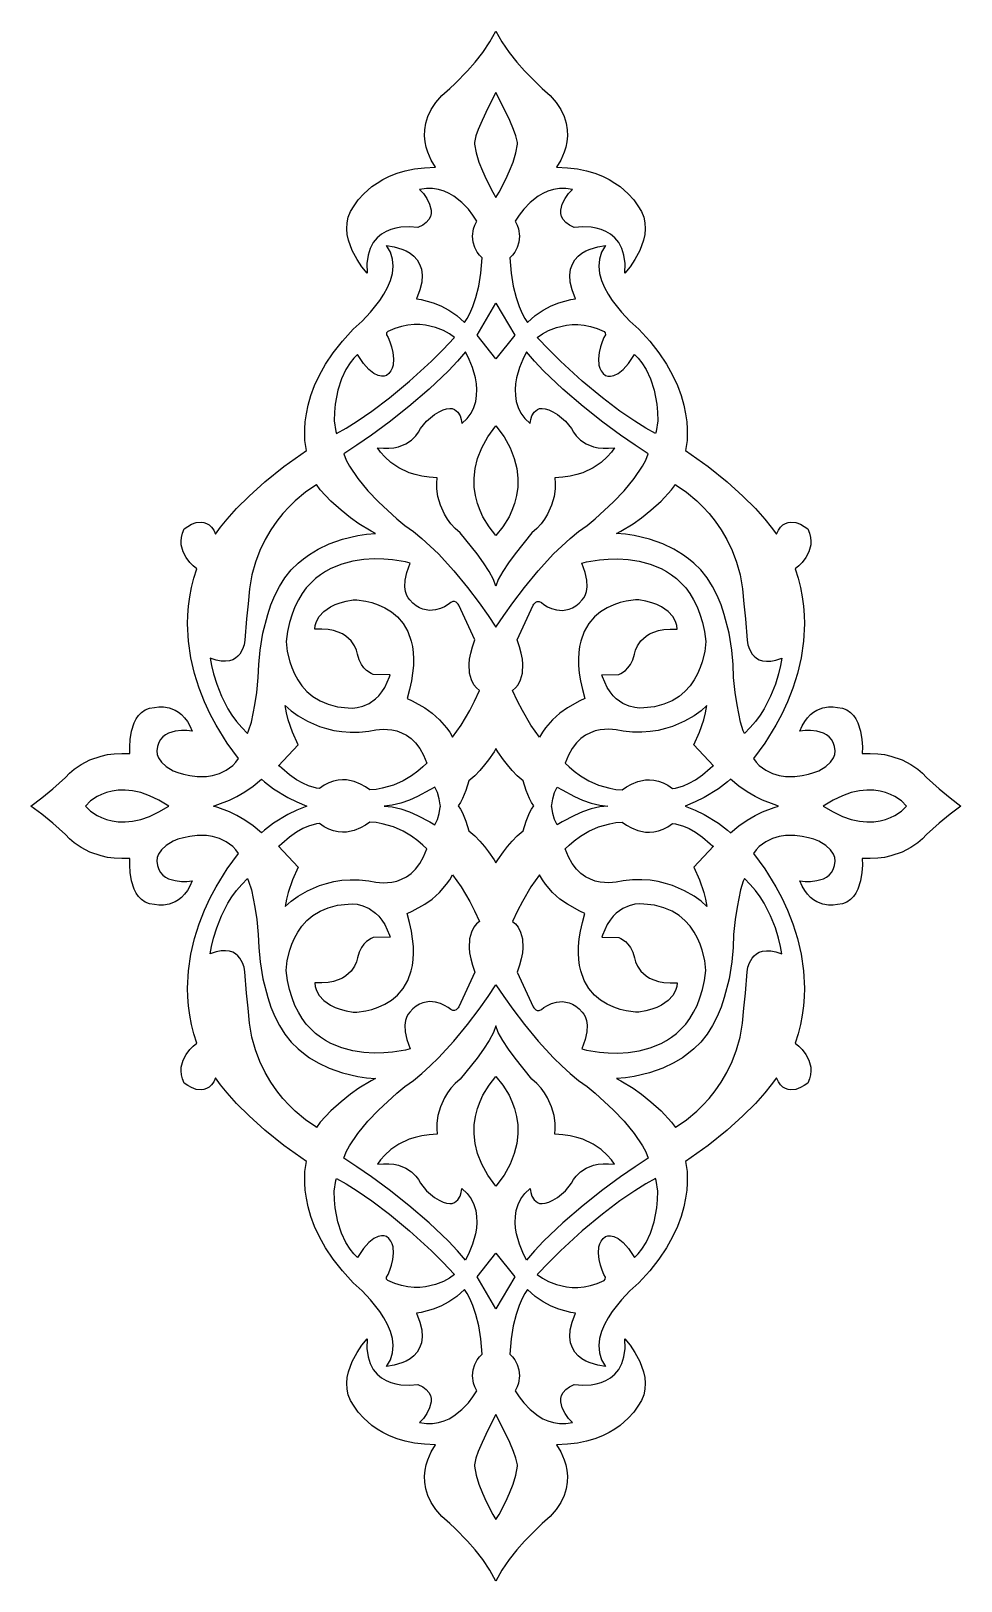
# Model space of a CAD drawing. Extents: x -97 to 83, y -150 to 150.
import ezdxf

# ---------------------------------------------------------------- set-up
doc = ezdxf.new("R2010")
doc.units = 0
doc.header["$MEASUREMENT"] = 0
doc.layers.add('PLAN_1', color=18, linetype='CONTINUOUS')

msp = doc.modelspace()

# ---------------------------------------------------------------- linework, layer by layer
at = {"layer": 'PLAN_1'}
for points in [[(83.34, 0), (81.27, -1.59), (79.12, -3.35), (76.65, -5.53), (75.91, -6.34), (74.98, -7.15), (73.66, -8.06), (71.93, -8.95), (69.79, -9.67), (68.56, -9.94), (67.22, -10.11), (65.77, -10.18), (64.21, -10.13), (64.25, -11.48), (64.17, -12.87), (63.91, -14.48), (63.39, -16.09), (63, -16.85), (62.52, -17.53), (61.94, -18.12), (61.23, -18.59), (60.4, -18.92), (59.43, -19.08), (58.61, -19.19), (57.71, -19.18), (56.62, -18.99), (55.43, -18.53), (54.82, -18.16), (54.22, -17.68), (53.64, -17.09), (53.09, -16.37), (52.58, -15.5), (52.12, -14.48), (53.16, -14.59), (54.23, -14.59), (55.46, -14.45), (56.71, -14.08), (57.29, -13.77), (57.81, -13.38), (58.26, -12.88), (58.62, -12.27), (58.87, -11.53), (58.99, -10.66), (58.91, -9.99), (58.65, -9.3), (58.11, -8.47), (57.2, -7.62), (55.8, -6.81), (54.89, -6.45), (53.83, -6.14), (52.59, -5.89), (51.17, -5.71), (50.3, -5.68), (49.35, -5.73), (48.18, -5.91), (46.88, -6.29), (45.56, -6.92), (44.29, -7.86), (43.7, -8.47), (43.17, -9.18), (45.39, -12.16), (47.52, -15.63), (48.65, -17.78), (49.75, -20.18), (50.78, -22.82), (51.68, -25.66), (52.38, -28.69), (52.85, -31.89), (53.03, -35.23), (52.99, -36.95), (52.85, -38.69), (52.62, -40.46), (52.28, -42.26), (51.83, -44.07), (51.25, -45.9), (51.95, -46.48), (52.62, -47.16), (53.32, -48.07), (53.91, -49.2), (54.26, -50.52), (54.3, -51.24), (54.23, -52), (54.03, -52.8), (53.69, -53.63), (53.01, -54.11), (52.27, -54.51), (51.36, -54.84), (50.37, -54.94), (49.86, -54.87), (49.36, -54.69), (48.87, -54.39), (48.41, -53.95), (47.99, -53.36), (47.6, -52.59), (46.63, -53.94), (45.37, -55.51), (43.55, -57.55), (41.14, -59.99), (38.1, -62.73), (34.41, -65.71), (30.04, -68.82), (30.32, -70.75), (30.36, -72.99), (30.26, -74.38), (30.05, -75.92), (29.69, -77.61), (29.17, -79.43), (28.45, -81.37), (27.51, -83.4), (26.32, -85.52), (24.85, -87.72), (23.09, -89.97), (20.99, -92.26), (19.27, -93.84), (17.61, -95.59), (15.85, -97.81), (15.05, -99.05), (14.34, -100.35), (13.78, -101.7), (13.4, -103.07), (13.25, -104.45), (13.36, -105.83), (13.79, -107.19), (14.56, -108.5), (13.03, -108.25), (11.55, -107.79), (10.76, -107.44), (9.98, -106.98), (9.26, -106.41), (8.63, -105.71), (8.12, -104.87), (7.77, -103.88), (7.62, -102.73), (7.71, -101.4), (8.07, -99.89), (8.73, -98.17), (7.81, -98.01), (5.48, -97.37), (4.02, -96.78), (2.46, -95.97), (0.9, -94.91), (-0.57, -93.57), (-1.06, -94.35), (-1.58, -95.33), (-2.17, -96.69), (-2.77, -98.45), (-3.32, -100.6), (-3.74, -103.14), (-3.96, -106.07), (-3.47, -106.6), (-3.01, -107.22), (-2.56, -108.07), (-2.22, -109.1), (-2.09, -110.32), (-2.29, -111.69), (-2.54, -112.42), (-2.92, -113.19), (-2.2, -114.36), (-1.3, -115.53), (-0.07, -116.82), (1.5, -118.05), (2.4, -118.58), (3.39, -119.01), (4.46, -119.33), (5.6, -119.51), (6.83, -119.53), (8.12, -119.35), (7.38, -118.52), (6.74, -117.61), (6.18, -116.51), (5.88, -115.3), (5.89, -114.68), (6.03, -114.08), (6.34, -113.49), (6.83, -112.94), (7.54, -112.43), (8.47, -111.97), (10.12, -112.1), (11.79, -112.01), (12.72, -111.85), (13.68, -111.58), (14.63, -111.19), (15.53, -110.65), (16.37, -109.94), (17.09, -109.04), (17.68, -107.93), (18.1, -106.59), (18.32, -104.99), (18.3, -103.12), (19.29, -104.36), (20.22, -105.75), (21.16, -107.51), (21.89, -109.54), (22.12, -110.62), (22.22, -111.72), (22.17, -112.84), (21.93, -113.96), (21.49, -115.06), (20.82, -116.14), (20.01, -117.31), (18.93, -118.51), (17.35, -119.88), (16.36, -120.58), (15.22, -121.26), (13.93, -121.89), (12.49, -122.46), (10.89, -122.93), (9.12, -123.3), (7.19, -123.54), (5.08, -123.62), (5.9, -125), (6.56, -126.55), (6.84, -127.5), (7.05, -128.55), (7.15, -129.69), (7.11, -130.89), (6.91, -132.15), (6.51, -133.46), (5.88, -134.8), (4.99, -136.16), (3.81, -137.53), (2.3, -138.89), (1.28, -139.82), (-1.17, -142.29), (-2.64, -143.96), (-4.12, -145.85), (-5.5, -147.88), (-6.66, -150), (-7.82, -147.88), (-9.19, -145.85), (-10.68, -143.96), (-12.15, -142.29), (-14.59, -139.82), (-15.61, -138.89), (-17.12, -137.53), (-18.31, -136.16), (-19.2, -134.8), (-19.83, -133.46), (-20.23, -132.15), (-20.43, -130.89), (-20.47, -129.69), (-20.36, -128.55), (-20.16, -127.5), (-19.88, -126.55), (-19.22, -125), (-18.39, -123.62), (-20.51, -123.54), (-22.44, -123.3), (-24.21, -122.93), (-25.81, -122.46), (-27.25, -121.89), (-28.53, -121.26), (-29.67, -120.58), (-30.67, -119.88), (-32.25, -118.51), (-33.33, -117.31), (-34.14, -116.14), (-34.81, -115.06), (-35.25, -113.96), (-35.49, -112.84), (-35.54, -111.72), (-35.44, -110.62), (-35.21, -109.54), (-34.47, -107.51), (-33.54, -105.75), (-32.61, -104.36), (-31.61, -103.12), (-31.63, -104.99), (-31.42, -106.59), (-31, -107.93), (-30.41, -109.04), (-29.68, -109.94), (-28.85, -110.65), (-27.94, -111.19), (-27, -111.58), (-26.04, -111.85), (-25.1, -112.01), (-23.43, -112.1), (-21.79, -111.97), (-20.85, -112.43), (-20.15, -112.94), (-19.66, -113.49), (-19.35, -114.08), (-19.2, -114.68), (-19.19, -115.3), (-19.5, -116.51), (-20.06, -117.61), (-20.7, -118.52), (-21.44, -119.35), (-20.14, -119.53), (-18.92, -119.51), (-17.77, -119.33), (-16.71, -119.01), (-15.72, -118.58), (-14.81, -118.05), (-13.25, -116.82), (-12.01, -115.53), (-11.12, -114.36), (-10.4, -113.19), (-10.77, -112.42), (-11.03, -111.69), (-11.22, -110.32), (-11.1, -109.1), (-10.76, -108.07), (-10.3, -107.22), (-9.85, -106.6), (-9.35, -106.07), (-9.57, -103.14), (-9.99, -100.6), (-10.54, -98.45), (-11.15, -96.69), (-11.74, -95.33), (-12.25, -94.35), (-12.75, -93.57), (-14.22, -94.91), (-15.78, -95.97), (-17.33, -96.78), (-18.8, -97.37), (-21.12, -98.01), (-22.05, -98.17), (-21.38, -99.89), (-21.03, -101.4), (-20.94, -102.73), (-21.09, -103.88), (-21.44, -104.87), (-21.94, -105.71), (-22.58, -106.41), (-23.3, -106.98), (-24.07, -107.44), (-24.86, -107.79), (-26.34, -108.25), (-27.88, -108.5), (-27.1, -107.19), (-26.68, -105.83), (-26.56, -104.45), (-26.72, -103.07), (-27.09, -101.7), (-27.66, -100.35), (-28.36, -99.05), (-29.17, -97.81), (-30.92, -95.59), (-32.58, -93.84), (-34.31, -92.26), (-36.4, -89.97), (-38.17, -87.72), (-39.63, -85.52), (-40.82, -83.4), (-41.76, -81.37), (-42.48, -79.43), (-43.01, -77.61), (-43.36, -75.92), (-43.58, -74.38), (-43.68, -72.99), (-43.64, -70.75), (-43.35, -68.82), (-47.73, -65.71), (-51.42, -62.73), (-54.45, -59.99), (-56.86, -57.55), (-58.69, -55.51), (-59.95, -53.94), (-60.92, -52.59), (-61.3, -53.36), (-61.73, -53.95), (-62.19, -54.39), (-62.68, -54.69), (-63.18, -54.87), (-63.69, -54.94), (-64.68, -54.84), (-65.58, -54.51), (-66.32, -54.11), (-67.01, -53.63), (-67.35, -52.8), (-67.55, -52), (-67.62, -51.24), (-67.58, -50.52), (-67.23, -49.2), (-66.64, -48.07), (-65.94, -47.16), (-65.27, -46.48), (-64.57, -45.9), (-65.14, -44.07), (-65.6, -42.26), (-65.94, -40.46), (-66.17, -38.69), (-66.3, -36.95), (-66.34, -35.23), (-66.17, -31.89), (-65.7, -28.69), (-64.99, -25.66), (-64.1, -22.82), (-63.07, -20.18), (-61.96, -17.78), (-60.83, -15.63), (-58.7, -12.16), (-56.48, -9.18), (-57.02, -8.47), (-57.6, -7.86), (-58.87, -6.92), (-60.2, -6.29), (-61.5, -5.91), (-62.66, -5.73), (-63.61, -5.68), (-64.48, -5.71), (-65.9, -5.89), (-67.14, -6.14), (-68.21, -6.45), (-69.12, -6.81), (-70.51, -7.62), (-71.43, -8.47), (-71.97, -9.3), (-72.22, -9.99), (-72.31, -10.66), (-72.19, -11.53), (-71.94, -12.27), (-71.58, -12.88), (-71.13, -13.38), (-70.6, -13.77), (-70.02, -14.08), (-68.78, -14.45), (-67.55, -14.59), (-66.48, -14.59), (-65.44, -14.48), (-65.9, -15.5), (-66.4, -16.37), (-66.95, -17.09), (-67.54, -17.68), (-68.14, -18.16), (-68.75, -18.53), (-69.94, -18.99), (-71.03, -19.18), (-71.92, -19.19), (-72.75, -19.08), (-73.72, -18.92), (-74.55, -18.59), (-75.25, -18.12), (-75.84, -17.53), (-76.32, -16.85), (-76.7, -16.09), (-77.22, -14.48), (-77.48, -12.87), (-77.56, -11.48), (-77.53, -10.13), (-79.09, -10.18), (-80.53, -10.11), (-81.87, -9.94), (-83.1, -9.67), (-85.25, -8.95), (-86.97, -8.06), (-88.3, -7.15), (-89.23, -6.34), (-89.96, -5.53), (-92.44, -3.35), (-94.58, -1.59), (-96.66, 0), (-94.58, 1.6), (-92.44, 3.35), (-89.96, 5.53), (-89.23, 6.34), (-88.3, 7.15), (-86.97, 8.06), (-85.25, 8.95), (-83.1, 9.67), (-81.87, 9.94), (-80.53, 10.11), (-79.09, 10.18), (-77.53, 10.14), (-77.56, 11.48), (-77.48, 12.87), (-77.22, 14.48), (-76.7, 16.1), (-76.32, 16.85), (-75.84, 17.53), (-75.25, 18.12), (-74.55, 18.59), (-73.72, 18.92), (-72.75, 19.08), (-71.92, 19.19), (-71.03, 19.18), (-69.94, 18.99), (-68.75, 18.53), (-68.14, 18.16), (-67.54, 17.69), (-66.95, 17.09), (-66.4, 16.37), (-65.9, 15.5), (-65.44, 14.48), (-66.48, 14.59), (-67.55, 14.6), (-68.78, 14.46), (-70.02, 14.08), (-70.6, 13.77), (-71.13, 13.38), (-71.58, 12.88), (-71.94, 12.27), (-72.19, 11.53), (-72.31, 10.66), (-72.22, 9.99), (-71.97, 9.3), (-71.43, 8.48), (-70.51, 7.62), (-69.12, 6.81), (-68.21, 6.46), (-67.14, 6.15), (-65.9, 5.89), (-64.48, 5.71), (-63.61, 5.68), (-62.66, 5.73), (-61.5, 5.91), (-60.2, 6.29), (-58.87, 6.92), (-57.6, 7.86), (-57.02, 8.47), (-56.48, 9.18), (-58.7, 12.16), (-60.83, 15.63), (-61.96, 17.78), (-63.07, 20.19), (-64.1, 22.82), (-64.99, 25.66), (-65.7, 28.69), (-66.17, 31.89), (-66.34, 35.23), (-66.3, 36.95), (-66.17, 38.69), (-65.94, 40.47), (-65.6, 42.26), (-65.14, 44.07), (-64.57, 45.91), (-65.27, 46.48), (-65.94, 47.16), (-66.64, 48.08), (-67.23, 49.2), (-67.58, 50.52), (-67.62, 51.24), (-67.55, 52), (-67.35, 52.8), (-67.01, 53.63), (-66.32, 54.12), (-65.58, 54.52), (-64.68, 54.84), (-63.69, 54.94), (-63.18, 54.87), (-62.68, 54.69), (-62.19, 54.4), (-61.73, 53.96), (-61.3, 53.36), (-60.92, 52.59), (-59.95, 53.94), (-58.69, 55.51), (-56.86, 57.55), (-54.45, 59.99), (-51.42, 62.74), (-47.73, 65.71), (-43.35, 68.83), (-43.64, 70.75), (-43.68, 72.99), (-43.58, 74.38), (-43.36, 75.92), (-43.01, 77.61), (-42.48, 79.43), (-41.76, 81.37), (-40.82, 83.4), (-39.63, 85.53), (-38.17, 87.72), (-36.4, 89.97), (-34.31, 92.27), (-32.58, 93.84), (-30.92, 95.59), (-29.17, 97.81), (-28.36, 99.05), (-27.66, 100.35), (-27.09, 101.7), (-26.72, 103.07), (-26.56, 104.46), (-26.68, 105.83), (-27.1, 107.19), (-27.88, 108.5), (-26.34, 108.25), (-24.86, 107.8), (-24.07, 107.44), (-23.3, 106.98), (-22.58, 106.41), (-21.94, 105.71), (-21.44, 104.88), (-21.09, 103.89), (-20.94, 102.73), (-21.03, 101.41), (-21.38, 99.89), (-22.05, 98.17), (-21.12, 98.01), (-18.8, 97.37), (-17.33, 96.78), (-15.78, 95.97), (-14.22, 94.91), (-12.75, 93.57), (-12.25, 94.35), (-11.74, 95.33), (-11.15, 96.69), (-10.54, 98.45), (-9.99, 100.6), (-9.57, 103.14), (-9.35, 106.07), (-9.85, 106.6), (-10.3, 107.22), (-10.76, 108.07), (-11.1, 109.11), (-11.22, 110.32), (-11.03, 111.69), (-10.77, 112.42), (-10.4, 113.19), (-11.12, 114.36), (-12.01, 115.53), (-13.25, 116.83), (-14.81, 118.05), (-15.72, 118.58), (-16.71, 119.01), (-17.77, 119.33), (-18.92, 119.51), (-20.14, 119.53), (-21.44, 119.35), (-20.7, 118.52), (-20.06, 117.61), (-19.5, 116.51), (-19.19, 115.3), (-19.2, 114.69), (-19.35, 114.08), (-19.66, 113.49), (-20.15, 112.94), (-20.85, 112.43), (-21.79, 111.97), (-23.43, 112.1), (-25.1, 112.01), (-26.04, 111.85), (-27, 111.58), (-27.94, 111.19), (-28.85, 110.65), (-29.68, 109.94), (-30.41, 109.04), (-31, 107.93), (-31.42, 106.59), (-31.63, 104.99), (-31.61, 103.12), (-32.61, 104.36), (-33.54, 105.75), (-34.47, 107.51), (-35.21, 109.54), (-35.44, 110.62), (-35.54, 111.73), (-35.49, 112.84), (-35.25, 113.96), (-34.81, 115.07), (-34.14, 116.14), (-33.33, 117.31), (-32.25, 118.51), (-30.67, 119.88), (-29.67, 120.58), (-28.53, 121.26), (-27.25, 121.89), (-25.81, 122.46), (-24.21, 122.94), (-22.44, 123.3), (-20.51, 123.54), (-18.39, 123.63), (-19.22, 125), (-19.88, 126.56), (-20.16, 127.51), (-20.36, 128.56), (-20.47, 129.69), (-20.43, 130.89), (-20.23, 132.16), (-19.83, 133.46), (-19.2, 134.8), (-18.31, 136.16), (-17.12, 137.53), (-15.61, 138.89), (-14.59, 139.82), (-12.15, 142.3), (-10.68, 143.97), (-9.19, 145.85), (-7.82, 147.88), (-6.66, 150), (-5.5, 147.88), (-4.12, 145.85), (-2.64, 143.97), (-1.17, 142.3), (1.28, 139.82), (2.3, 138.89), (3.81, 137.53), (4.99, 136.16), (5.88, 134.8), (6.51, 133.46), (6.91, 132.16), (7.11, 130.89), (7.15, 129.69), (7.05, 128.56), (6.84, 127.51), (6.56, 126.56), (5.9, 125), (5.08, 123.63), (7.19, 123.54), (9.12, 123.3), (10.89, 122.94), (12.49, 122.46), (13.93, 121.89), (15.22, 121.26), (16.36, 120.58), (17.35, 119.88), (18.93, 118.51), (20.01, 117.31), (20.82, 116.14), (21.49, 115.07), (21.93, 113.96), (22.17, 112.84), (22.22, 111.73), (22.12, 110.62), (21.89, 109.54), (21.16, 107.51), (20.22, 105.75), (19.29, 104.36), (18.3, 103.12), (18.32, 104.99), (18.1, 106.59), (17.68, 107.93), (17.09, 109.04), (16.37, 109.94), (15.53, 110.65), (14.63, 111.19), (13.68, 111.58), (12.72, 111.85), (11.79, 112.01), (10.12, 112.1), (8.47, 111.97), (7.54, 112.43), (6.83, 112.94), (6.34, 113.49), (6.03, 114.08), (5.89, 114.69), (5.88, 115.3), (6.18, 116.51), (6.74, 117.61), (7.38, 118.52), (8.12, 119.35), (6.83, 119.53), (5.6, 119.51), (4.46, 119.33), (3.39, 119.01), (2.4, 118.58), (1.5, 118.05), (-0.07, 116.83), (-1.3, 115.53), (-2.2, 114.36), (-2.92, 113.19), (-2.54, 112.42), (-2.29, 111.69), (-2.09, 110.32), (-2.22, 109.11), (-2.56, 108.07), (-3.01, 107.22), (-3.47, 106.6), (-3.96, 106.07), (-3.74, 103.14), (-3.32, 100.6), (-2.77, 98.45), (-2.17, 96.69), (-1.58, 95.33), (-1.06, 94.35), (-0.57, 93.57), (0.9, 94.91), (2.46, 95.97), (4.02, 96.78), (5.48, 97.37), (7.81, 98.01), (8.73, 98.17), (8.07, 99.89), (7.71, 101.41), (7.62, 102.73), (7.77, 103.89), (8.12, 104.88), (8.63, 105.71), (9.26, 106.41), (9.98, 106.98), (10.76, 107.44), (11.55, 107.8), (13.03, 108.25), (14.56, 108.5), (13.79, 107.19), (13.36, 105.83), (13.25, 104.46), (13.4, 103.07), (13.78, 101.7), (14.34, 100.35), (15.05, 99.05), (15.85, 97.81), (17.61, 95.59), (19.27, 93.84), (20.99, 92.27), (23.09, 89.97), (24.85, 87.72), (26.32, 85.53), (27.51, 83.4), (28.45, 81.37), (29.17, 79.43), (29.69, 77.61), (30.05, 75.92), (30.26, 74.38), (30.36, 72.99), (30.32, 70.75), (30.04, 68.83), (34.41, 65.71), (38.1, 62.74), (41.14, 59.99), (43.55, 57.55), (45.37, 55.51), (46.63, 53.94), (47.6, 52.59), (47.99, 53.36), (48.41, 53.96), (48.87, 54.4), (49.36, 54.69), (49.86, 54.87), (50.37, 54.94), (51.36, 54.84), (52.27, 54.52), (53.01, 54.12), (53.69, 53.63), (54.03, 52.8), (54.23, 52), (54.3, 51.24), (54.26, 50.52), (53.91, 49.2), (53.32, 48.08), (52.62, 47.16), (51.95, 46.48), (51.25, 45.91), (51.83, 44.07), (52.28, 42.26), (52.62, 40.47), (52.85, 38.69), (52.99, 36.95), (53.03, 35.23), (52.85, 31.89), (52.38, 28.69), (51.68, 25.66), (50.78, 22.82), (49.75, 20.19), (48.65, 17.78), (47.52, 15.63), (45.39, 12.16), (43.17, 9.18), (43.7, 8.47), (44.29, 7.86), (45.56, 6.92), (46.88, 6.29), (48.18, 5.91), (49.35, 5.73), (50.3, 5.68), (51.17, 5.71), (52.59, 5.89), (53.83, 6.15), (54.89, 6.46), (55.8, 6.81), (57.2, 7.62), (58.11, 8.48), (58.65, 9.3), (58.91, 9.99), (58.99, 10.66), (58.87, 11.53), (58.62, 12.27), (58.26, 12.88), (57.81, 13.38), (57.29, 13.77), (56.71, 14.08), (55.46, 14.46), (54.23, 14.6), (53.16, 14.59), (52.12, 14.48), (52.58, 15.5), (53.09, 16.37), (53.64, 17.09), (54.22, 17.69), (54.82, 18.16), (55.43, 18.53), (56.62, 18.99), (57.71, 19.18), (58.61, 19.19), (59.43, 19.08), (60.4, 18.92), (61.23, 18.59), (61.94, 18.12), (62.52, 17.53), (63, 16.85), (63.39, 16.1), (63.91, 14.48), (64.17, 12.87), (64.25, 11.48), (64.21, 10.14), (65.77, 10.18), (67.22, 10.11), (68.56, 9.94), (69.79, 9.67), (71.93, 8.95), (73.66, 8.06), (74.98, 7.15), (75.91, 6.34), (76.65, 5.53), (79.12, 3.35), (81.27, 1.6)], [(-6.66, 138.11), (-8.21, 135.07), (-9.32, 132.71), (-10.08, 130.95), (-10.53, 129.7), (-10.84, 128.39), (-10.82, 128.1), (-10.51, 126.4), (-9.97, 124.64), (-9.3, 122.91), (-8.57, 121.3), (-7.24, 118.79), (-6.66, 117.79), (-6.07, 118.79), (-4.75, 121.3), (-4.02, 122.91), (-3.34, 124.64), (-2.81, 126.4), (-2.5, 128.1), (-2.47, 128.39), (-2.79, 129.7), (-3.24, 130.95), (-3.99, 132.71), (-5.11, 135.07)], [(-6.66, 97.3), (-3.01, 91.14), (-6.66, 86.54), (-10.31, 91.14)], [(-37.53, 72.12), (-35.67, 73.16), (-33.5, 74.5), (-30.66, 76.43), (-27.24, 78.99), (-23.37, 82.2), (-19.14, 86.09), (-16.92, 88.31), (-14.66, 90.7), (-15.66, 91.39), (-16.83, 92.02), (-18.4, 92.64), (-20.31, 93.08), (-21.37, 93.19), (-22.51, 93.19), (-23.71, 93.08), (-24.96, 92.83), (-26.27, 92.42), (-27.61, 91.83), (-27.82, 91.57), (-27.82, 91.21), (-27.55, 90.7), (-27.18, 89.82), (-26.87, 88.89), (-26.6, 87.76), (-26.47, 86.53), (-26.58, 85.32), (-26.75, 84.75), (-27.01, 84.21), (-27.38, 83.74), (-27.88, 83.32), (-28.3, 83.19), (-28.81, 83.17), (-29.48, 83.31), (-30.3, 83.71), (-31.25, 84.46), (-32.3, 85.66), (-33.44, 87.4), (-34.16, 86.7), (-34.89, 85.79), (-35.73, 84.46), (-36.57, 82.7), (-37.29, 80.48), (-37.79, 77.77), (-37.93, 76.23), (-37.96, 74.56), (-37.69, 72.51)], [(24.21, 72.12), (22.35, 73.16), (20.19, 74.5), (17.34, 76.43), (13.93, 78.99), (10.05, 82.2), (5.82, 86.09), (3.6, 88.31), (1.34, 90.7), (2.34, 91.39), (3.52, 92.02), (5.08, 92.64), (6.99, 93.08), (8.06, 93.19), (9.19, 93.19), (10.39, 93.08), (11.64, 92.83), (12.95, 92.42), (14.3, 91.83), (14.5, 91.57), (14.51, 91.21), (14.23, 90.7), (13.86, 89.82), (13.55, 88.89), (13.29, 87.76), (13.16, 86.53), (13.26, 85.32), (13.43, 84.75), (13.7, 84.21), (14.07, 83.74), (14.56, 83.32), (14.99, 83.19), (15.49, 83.17), (16.17, 83.31), (16.99, 83.71), (17.93, 84.46), (18.99, 85.66), (20.12, 87.4), (20.84, 86.7), (21.58, 85.79), (22.42, 84.46), (23.25, 82.7), (23.98, 80.48), (24.48, 77.77), (24.61, 76.23), (24.65, 74.56), (24.37, 72.51)], [(-6.66, 34.62), (-5.15, 36.88), (-3.41, 39.32), (-1.16, 42.29), (1.51, 45.53), (4.49, 48.78), (6.07, 50.32), (7.69, 51.77), (9.34, 53.1), (11, 54.27), (12.54, 55.56), (16.09, 58.89), (18.12, 61.03), (20.06, 63.36), (21.69, 65.77), (22.33, 66.96), (22.82, 68.13), (20.25, 69.83), (17.45, 71.78), (14, 74.32), (10.19, 77.31), (6.28, 80.66), (2.54, 84.23), (0.82, 86.07), (-0.75, 87.93), (-1.49, 86.45), (-2.13, 84.84), (-2.68, 82.84), (-2.86, 81.74), (-2.94, 80.6), (-2.91, 79.45), (-2.73, 78.29), (-2.37, 77.15), (-1.83, 76.05), (-1.06, 75.01), (-0.05, 74.03), (0.07, 74.79), (0.3, 75.5), (0.71, 76.21), (1.36, 76.75), (1.79, 76.91), (2.3, 76.96), (2.89, 76.9), (3.58, 76.69), (4.36, 76.32), (5.25, 75.77), (6.78, 74.47), (7.95, 73.04), (8.34, 72.33), (8.87, 71.62), (9.68, 70.83), (10.79, 70.09), (12.24, 69.52), (13.11, 69.33), (14.07, 69.23), (15.13, 69.23), (16.3, 69.35), (15.69, 68.46), (14.89, 67.55), (13.71, 66.5), (12.14, 65.45), (10.14, 64.51), (8.96, 64.13), (7.68, 63.83), (6.27, 63.62), (4.73, 63.53), (4.81, 62.51), (4.77, 61.36), (4.57, 59.92), (4.11, 58.25), (3.3, 56.46), (2.74, 55.54), (2.06, 54.63), (1.25, 53.73), (0.3, 52.85), (-2.98, 48.79), (-4.23, 47.09), (-5.35, 45.38), (-6.21, 43.81), (-6.66, 42.52), (-7.11, 43.81), (-7.97, 45.38), (-9.09, 47.09), (-10.33, 48.79), (-13.61, 52.85), (-14.57, 53.73), (-15.38, 54.63), (-16.06, 55.54), (-16.62, 56.46), (-17.43, 58.25), (-17.89, 59.92), (-18.09, 61.36), (-18.13, 62.51), (-18.05, 63.53), (-19.58, 63.62), (-20.99, 63.83), (-22.28, 64.13), (-23.45, 64.51), (-25.45, 65.45), (-27.03, 66.5), (-28.2, 67.55), (-29.01, 68.46), (-29.61, 69.35), (-28.45, 69.23), (-27.38, 69.23), (-26.42, 69.33), (-25.56, 69.52), (-24.11, 70.09), (-23, 70.83), (-22.19, 71.62), (-21.65, 72.33), (-21.27, 73.04), (-20.09, 74.47), (-18.57, 75.77), (-17.68, 76.32), (-16.9, 76.69), (-16.21, 76.9), (-15.61, 76.96), (-15.11, 76.91), (-14.68, 76.75), (-14.03, 76.21), (-13.62, 75.5), (-13.39, 74.79), (-13.27, 74.03), (-12.26, 75.01), (-11.49, 76.05), (-10.94, 77.15), (-10.59, 78.29), (-10.41, 79.45), (-10.37, 80.6), (-10.46, 81.74), (-10.64, 82.84), (-11.19, 84.84), (-11.82, 86.45), (-12.57, 87.93), (-14.14, 86.07), (-15.86, 84.23), (-19.59, 80.66), (-23.5, 77.31), (-27.32, 74.32), (-30.77, 71.78), (-33.57, 69.83), (-36.14, 68.13), (-35.65, 66.96), (-35, 65.77), (-33.37, 63.36), (-31.44, 61.03), (-29.41, 58.89), (-25.86, 55.56), (-24.31, 54.27), (-22.65, 53.1), (-21.01, 51.77), (-19.39, 50.32), (-17.81, 48.78), (-14.83, 45.53), (-12.16, 42.29), (-9.9, 39.32), (-8.17, 36.88)], [(-6.66, 52.33), (-8, 54.01), (-9.18, 55.97), (-9.75, 57.2), (-10.25, 58.57), (-10.63, 60.08), (-10.86, 61.72), (-10.9, 63.47), (-10.69, 65.33), (-10.21, 67.29), (-9.4, 69.32), (-8.23, 71.43), (-6.66, 73.6), (-5.08, 71.43), (-3.91, 69.32), (-3.11, 67.29), (-2.62, 65.33), (-2.42, 63.47), (-2.45, 61.72), (-2.69, 60.08), (-3.07, 58.57), (-3.57, 57.2), (-4.14, 55.97), (-5.31, 54.01)], [(-41.55, 62.09), (-43.52, 60.75), (-45.55, 59.04), (-46.69, 57.92), (-47.89, 56.61), (-49.08, 55.12), (-50.25, 53.43), (-51.35, 51.55), (-52.35, 49.47), (-53.21, 47.2), (-53.9, 44.72), (-54.38, 42.03), (-54.61, 39.14), (-54.94, 36.21), (-55.27, 32.1), (-55.42, 31.2), (-55.71, 30.34), (-56.23, 29.42), (-56.6, 29), (-57.05, 28.62), (-57.6, 28.32), (-58.24, 28.11), (-58.99, 28.01), (-59.85, 28.05), (-60.84, 28.25), (-61.96, 28.63), (-61.72, 27.18), (-61.35, 25.57), (-60.72, 23.55), (-59.81, 21.25), (-58.54, 18.81), (-57.76, 17.58), (-56.87, 16.37), (-55.87, 15.18), (-54.75, 14.04), (-54.53, 14.53), (-54, 16.25), (-53.31, 19.57), (-52.97, 21.96), (-52.66, 24.9), (-52.56, 27.41), (-52.3, 30.14), (-51.76, 33.46), (-50.85, 37.09), (-50.22, 38.94), (-49.47, 40.75), (-48.57, 42.51), (-47.52, 44.16), (-46.31, 45.68), (-44.92, 47.03), (-43.94, 47.86), (-42.73, 48.71), (-41.06, 49.7), (-38.94, 50.72), (-36.37, 51.65), (-33.38, 52.37), (-31.72, 52.61), (-29.96, 52.76), (-30.85, 53.2), (-33.22, 54.63), (-34.83, 55.77), (-36.64, 57.23), (-38.6, 59.03), (-40.66, 61.19), (-41.38, 62.25)], [(28.24, 62.09), (30.2, 60.75), (32.23, 59.04), (33.38, 57.92), (34.57, 56.61), (35.77, 55.12), (36.93, 53.43), (38.03, 51.55), (39.03, 49.47), (39.9, 47.2), (40.58, 44.72), (41.06, 42.03), (41.29, 39.14), (41.62, 36.21), (41.95, 32.1), (42.1, 31.2), (42.4, 30.34), (42.92, 29.42), (43.29, 29), (43.74, 28.62), (44.28, 28.32), (44.92, 28.11), (45.67, 28.01), (46.54, 28.05), (47.52, 28.25), (48.65, 28.63), (48.41, 27.18), (48.03, 25.57), (47.41, 23.55), (46.49, 21.25), (45.22, 18.81), (44.44, 17.58), (43.55, 16.37), (42.55, 15.18), (41.43, 14.04), (41.21, 14.53), (40.68, 16.25), (40, 19.57), (39.66, 21.96), (39.34, 24.9), (39.25, 27.41), (38.98, 30.14), (38.44, 33.46), (37.53, 37.09), (36.9, 38.94), (36.15, 40.75), (35.26, 42.51), (34.21, 44.16), (32.99, 45.68), (31.6, 47.03), (30.62, 47.86), (29.42, 48.71), (27.74, 49.7), (25.62, 50.72), (23.06, 51.65), (20.06, 52.37), (18.4, 52.61), (16.65, 52.76), (17.53, 53.2), (19.91, 54.63), (21.51, 55.77), (23.32, 57.23), (25.28, 59.03), (27.34, 61.19), (28.06, 62.25)], [(-27.14, 25.42), (-30.44, 25.46), (-30.82, 25.62), (-31.7, 26.21), (-32.21, 26.72), (-32.7, 27.4), (-33.12, 28.28), (-33.44, 29.37), (-33.65, 30.19), (-34.03, 31.03), (-34.69, 31.98), (-35.72, 32.9), (-36.39, 33.31), (-37.18, 33.67), (-38.1, 33.96), (-39.17, 34.16), (-40.38, 34.25), (-41.75, 34.23), (-41.65, 34.96), (-41.39, 35.73), (-40.86, 36.65), (-39.99, 37.62), (-38.66, 38.55), (-37.81, 38.97), (-36.8, 39.35), (-35.64, 39.67), (-34.31, 39.91), (-33.62, 39.88), (-31.86, 39.64), (-30.72, 39.37), (-29.47, 38.95), (-28.18, 38.37), (-26.91, 37.59), (-25.7, 36.59), (-24.62, 35.33), (-23.71, 33.79), (-23.05, 31.93), (-22.82, 30.88), (-22.68, 29.73), (-22.62, 28.5), (-22.65, 27.17), (-22.79, 25.74), (-23.03, 24.21), (-23.39, 22.57), (-23.88, 20.81), (-22.87, 20.38), (-20.46, 19.03), (-19.02, 18), (-17.57, 16.71), (-16.22, 15.16), (-15.62, 14.29), (-15.09, 13.35), (-13.43, 15.65), (-11.75, 18.48), (-10.82, 20.29), (-9.88, 22.38), (-10.43, 22.84), (-10.93, 23.47), (-11.42, 24.42), (-11.77, 25.73), (-11.86, 27.43), (-11.76, 28.45), (-11.56, 29.57), (-11.22, 30.82), (-10.75, 32.19), (-13.88, 38.87), (-14, 39.08), (-14.38, 39.44), (-14.66, 39.55), (-15.01, 39.55), (-15.43, 39.38), (-15.92, 39), (-16.62, 38.58), (-17.4, 38.24), (-18.4, 37.96), (-19.55, 37.87), (-20.8, 38.09), (-21.44, 38.35), (-22.09, 38.73), (-22.73, 39.25), (-23.35, 39.91), (-23.66, 40.28), (-23.92, 40.77), (-24.16, 41.49), (-24.29, 42.45), (-24.23, 43.69), (-23.92, 45.21), (-23.27, 47.03), (-24.2, 47.25), (-26.68, 47.64), (-28.35, 47.78), (-30.23, 47.82), (-32.25, 47.7), (-34.37, 47.39), (-36.51, 46.83), (-38.62, 45.97), (-39.65, 45.41), (-40.64, 44.76), (-41.6, 44.01), (-42.51, 43.16), (-43.37, 42.2), (-44.18, 41.12), (-44.91, 39.91), (-45.57, 38.58), (-46.14, 37.11), (-46.63, 35.51), (-47.01, 33.75), (-47.3, 31.84), (-47.06, 29.9), (-46.57, 27.91), (-46.18, 26.78), (-45.67, 25.6), (-45.02, 24.42), (-44.21, 23.28), (-43.24, 22.19), (-42.08, 21.21), (-40.72, 20.36), (-39.15, 19.68), (-37.34, 19.21), (-35.28, 18.98), (-34.45, 18.95), (-33.55, 19.04), (-32.44, 19.31), (-31.21, 19.85), (-29.95, 20.75), (-29.34, 21.35), (-28.75, 22.08), (-28.2, 22.94), (-27.7, 23.94), (-27.28, 24.97)], [(13.82, 25.42), (17.12, 25.46), (17.5, 25.62), (18.38, 26.21), (18.89, 26.72), (19.38, 27.4), (19.81, 28.28), (20.12, 29.37), (20.33, 30.19), (20.71, 31.03), (21.37, 31.98), (22.4, 32.9), (23.07, 33.31), (23.87, 33.67), (24.79, 33.96), (25.85, 34.16), (27.06, 34.25), (28.43, 34.23), (28.33, 34.96), (28.07, 35.73), (27.55, 36.65), (26.67, 37.62), (25.35, 38.55), (24.49, 38.97), (23.49, 39.35), (22.32, 39.67), (20.99, 39.91), (20.31, 39.88), (18.54, 39.64), (17.4, 39.37), (16.16, 38.95), (14.87, 38.37), (13.59, 37.59), (12.38, 36.59), (11.3, 35.33), (10.4, 33.79), (9.73, 31.93), (9.51, 30.88), (9.36, 29.73), (9.3, 28.5), (9.33, 27.17), (9.47, 25.74), (9.72, 24.21), (10.08, 22.57), (10.56, 20.81), (9.55, 20.38), (7.15, 19.03), (5.7, 18), (4.25, 16.71), (2.9, 15.16), (2.31, 14.29), (1.78, 13.35), (0.11, 15.65), (-1.56, 18.48), (-2.49, 20.29), (-3.44, 22.38), (-2.89, 22.84), (-2.39, 23.47), (-1.9, 24.42), (-1.55, 25.73), (-1.46, 27.43), (-1.55, 28.45), (-1.76, 29.57), (-2.09, 30.82), (-2.57, 32.19), (0.56, 38.87), (0.68, 39.08), (1.06, 39.44), (1.34, 39.55), (1.7, 39.55), (2.12, 39.38), (2.6, 39), (3.3, 38.58), (4.08, 38.24), (5.08, 37.96), (6.23, 37.87), (7.48, 38.09), (8.12, 38.35), (8.77, 38.73), (9.41, 39.25), (10.04, 39.91), (10.34, 40.28), (10.61, 40.77), (10.84, 41.49), (10.97, 42.45), (10.92, 43.69), (10.6, 45.21), (9.95, 47.03), (10.88, 47.25), (13.36, 47.64), (15.03, 47.78), (16.91, 47.82), (18.94, 47.7), (21.05, 47.39), (23.19, 46.83), (25.31, 45.97), (26.33, 45.41), (27.33, 44.76), (28.29, 44.01), (29.2, 43.16), (30.06, 42.2), (30.86, 41.12), (31.59, 39.91), (32.25, 38.58), (32.82, 37.11), (33.31, 35.51), (33.7, 33.75), (33.98, 31.84), (33.74, 29.9), (33.26, 27.91), (32.86, 26.78), (32.35, 25.6), (31.7, 24.42), (30.9, 23.28), (29.92, 22.19), (28.77, 21.21), (27.41, 20.36), (25.83, 19.68), (24.02, 19.21), (21.97, 18.98), (21.14, 18.95), (20.23, 19.04), (19.12, 19.31), (17.89, 19.85), (16.63, 20.75), (16.02, 21.35), (15.44, 22.08), (14.89, 22.94), (14.39, 23.94), (13.97, 24.97)], [(-48.75, 7.79), (-44.92, 11.87), (-46.02, 14.28), (-46.86, 16.71), (-47.21, 18.05), (-47.44, 19.43), (-46.33, 18.44), (-44.98, 17.47), (-43.14, 16.4), (-40.82, 15.39), (-39.49, 14.97), (-38.05, 14.63), (-36.51, 14.39), (-34.86, 14.27), (-33.11, 14.29), (-31.27, 14.48), (-29.94, 14.77), (-28.52, 14.88), (-26.8, 14.75), (-25.88, 14.53), (-24.94, 14.19), (-24, 13.71), (-23.09, 13.05), (-22.21, 12.2), (-21.41, 11.15), (-20.68, 9.86), (-20.05, 8.31), (-20.82, 7.55), (-21.76, 6.76), (-23.03, 5.84), (-24.62, 4.9), (-26.51, 4.06), (-28.67, 3.43), (-29.85, 3.22), (-31.09, 3.1), (-31.92, 3.71), (-32.87, 4.24), (-34.1, 4.73), (-35.57, 5.04), (-36.38, 5.07), (-37.22, 5.01), (-38.09, 4.82), (-38.99, 4.5), (-39.91, 4.02), (-40.83, 3.36), (-41.4, 3.44), (-42.95, 3.91), (-44.02, 4.39), (-45.25, 5.09), (-46.62, 6.05), (-48.09, 7.31), (-48.58, 7.69)], [(35.43, 7.79), (31.6, 11.87), (32.7, 14.28), (33.55, 16.71), (33.89, 18.05), (34.12, 19.43), (33.02, 18.44), (31.67, 17.47), (29.82, 16.4), (27.5, 15.39), (26.17, 14.97), (24.73, 14.63), (23.19, 14.39), (21.54, 14.27), (19.79, 14.29), (17.95, 14.48), (16.63, 14.77), (15.2, 14.88), (13.48, 14.75), (12.56, 14.53), (11.62, 14.19), (10.68, 13.71), (9.77, 13.05), (8.9, 12.2), (8.09, 11.15), (7.36, 9.86), (6.73, 8.31), (7.5, 7.55), (8.44, 6.76), (9.71, 5.84), (11.3, 4.9), (13.19, 4.06), (15.35, 3.43), (16.53, 3.22), (17.78, 3.1), (18.6, 3.71), (19.55, 4.24), (20.79, 4.73), (22.26, 5.04), (23.06, 5.07), (23.9, 5.01), (24.78, 4.82), (25.67, 4.5), (26.59, 4.02), (27.52, 3.36), (28.08, 3.44), (29.63, 3.91), (30.7, 4.39), (31.94, 5.09), (33.3, 6.05), (34.78, 7.31), (35.26, 7.69)], [(-6.66, 11.1), (-7.03, 10.47), (-8.1, 8.92), (-8.86, 7.94), (-9.76, 6.9), (-10.78, 5.86), (-11.91, 4.88), (-12.5, 3.02), (-13.15, 1.43), (-13.54, 0.68), (-13.97, 0.04), (-13.54, -0.6), (-13.15, -1.35), (-12.5, -2.95), (-11.91, -4.81), (-10.78, -5.79), (-9.76, -6.82), (-8.86, -7.86), (-8.1, -8.84), (-7.03, -10.4), (-6.66, -11.02), (-6.28, -10.4), (-5.22, -8.84), (-4.46, -7.86), (-3.56, -6.82), (-2.54, -5.79), (-1.41, -4.81), (-0.82, -2.95), (-0.17, -1.35), (0.23, -0.6), (0.65, 0.04), (0.23, 0.68), (-0.17, 1.43), (-0.82, 3.02), (-1.41, 4.88), (-2.54, 5.86), (-3.56, 6.9), (-4.46, 7.94), (-5.22, 8.92), (-6.28, 10.47)], [(-69.96, 0), (-71.91, 1.15), (-73.73, 2), (-75.43, 2.59), (-77, 2.94), (-78.45, 3.09), (-79.78, 3.06), (-80.98, 2.89), (-82.06, 2.61), (-83.01, 2.25), (-83.84, 1.84), (-85.11, 0.98), (-86.14, 0), (-85.11, -0.98), (-83.84, -1.84), (-83.01, -2.25), (-82.06, -2.61), (-80.98, -2.89), (-79.78, -3.06), (-78.45, -3.09), (-77, -2.94), (-75.43, -2.59), (-73.73, -2), (-71.91, -1.15)], [(-43.27, 0), (-45.22, -0.8), (-46.95, -1.66), (-49.71, -3.35), (-51.45, -4.66), (-52.05, -5.19), (-53.65, -3.87), (-55.26, -2.76), (-56.83, -1.87), (-58.27, -1.16), (-60.49, -0.27), (-61.35, 0), (-60.49, 0.27), (-58.27, 1.16), (-56.83, 1.87), (-55.26, 2.77), (-53.65, 3.87), (-52.05, 5.19), (-51.45, 4.66), (-49.71, 3.35), (-46.95, 1.66), (-45.22, 0.8)], [(-17.44, 0.24), (-17.67, 1.42), (-17.99, 2.6), (-18.48, 3.67), (-19.45, 3.1), (-21.88, 1.83), (-23.42, 1.16), (-25.07, 0.57), (-26.73, 0.16), (-28.31, 0), (-26.73, -0.16), (-25.07, -0.57), (-23.42, -1.16), (-21.88, -1.83), (-19.45, -3.09), (-18.48, -3.67), (-17.99, -2.6), (-17.67, -1.42), (-17.44, -0.24), (-17.42, 0)], [(4.12, 0.24), (4.35, 1.42), (4.67, 2.6), (5.17, 3.67), (6.13, 3.1), (8.56, 1.83), (10.11, 1.16), (11.75, 0.57), (13.41, 0.16), (14.99, 0), (13.41, -0.16), (11.75, -0.57), (10.11, -1.16), (8.56, -1.83), (6.13, -3.09), (5.17, -3.67), (4.67, -2.6), (4.35, -1.42), (4.12, -0.24), (4.1, 0)], [(48.04, 0), (47.17, 0.27), (44.95, 1.16), (43.51, 1.87), (41.95, 2.77), (40.33, 3.87), (38.73, 5.19), (38.13, 4.66), (36.4, 3.35), (33.63, 1.66), (31.9, 0.8), (29.95, 0), (31.9, -0.8), (33.63, -1.66), (36.4, -3.35), (38.13, -4.66), (38.73, -5.19), (40.33, -3.87), (41.95, -2.76), (43.51, -1.87), (44.95, -1.16), (47.17, -0.27)], [(72.82, 0), (71.8, 0.98), (70.52, 1.84), (69.7, 2.25), (68.74, 2.61), (67.67, 2.89), (66.46, 3.06), (65.14, 3.09), (63.69, 2.94), (62.11, 2.59), (60.41, 2), (58.59, 1.15), (56.65, 0), (58.59, -1.15), (60.41, -2), (62.11, -2.59), (63.69, -2.94), (65.14, -3.09), (66.46, -3.06), (67.67, -2.89), (68.74, -2.61), (69.7, -2.25), (70.52, -1.84), (71.8, -0.98)], [(-48.75, -7.79), (-44.92, -11.87), (-46.02, -14.28), (-46.86, -16.71), (-47.21, -18.05), (-47.44, -19.42), (-46.33, -18.44), (-44.98, -17.47), (-43.14, -16.4), (-40.82, -15.39), (-39.49, -14.97), (-38.05, -14.63), (-36.51, -14.38), (-34.86, -14.26), (-33.11, -14.29), (-31.27, -14.48), (-29.94, -14.77), (-28.52, -14.88), (-26.8, -14.75), (-25.88, -14.53), (-24.94, -14.19), (-24, -13.7), (-23.09, -13.05), (-22.21, -12.2), (-21.41, -11.14), (-20.68, -9.85), (-20.05, -8.31), (-20.82, -7.55), (-21.76, -6.75), (-23.03, -5.84), (-24.62, -4.9), (-26.51, -4.06), (-28.67, -3.43), (-29.85, -3.22), (-31.09, -3.1), (-31.92, -3.7), (-32.87, -4.24), (-34.1, -4.73), (-35.57, -5.04), (-36.38, -5.07), (-37.22, -5.01), (-38.09, -4.82), (-38.99, -4.5), (-39.91, -4.02), (-40.83, -3.36), (-41.4, -3.44), (-42.95, -3.91), (-44.02, -4.38), (-45.25, -5.08), (-46.62, -6.05), (-48.09, -7.31), (-48.58, -7.69)], [(35.43, -7.79), (31.6, -11.87), (32.7, -14.28), (33.55, -16.71), (33.89, -18.05), (34.12, -19.42), (33.02, -18.44), (31.67, -17.47), (29.82, -16.4), (27.5, -15.39), (26.17, -14.97), (24.73, -14.63), (23.19, -14.38), (21.54, -14.26), (19.79, -14.29), (17.95, -14.48), (16.63, -14.77), (15.2, -14.88), (13.48, -14.75), (12.56, -14.53), (11.62, -14.19), (10.68, -13.7), (9.77, -13.05), (8.9, -12.2), (8.09, -11.14), (7.36, -9.85), (6.73, -8.31), (7.5, -7.55), (8.44, -6.75), (9.71, -5.84), (11.3, -4.9), (13.19, -4.06), (15.35, -3.43), (16.53, -3.22), (17.78, -3.1), (18.6, -3.7), (19.55, -4.24), (20.79, -4.73), (22.26, -5.04), (23.06, -5.07), (23.9, -5.01), (24.78, -4.82), (25.67, -4.5), (26.59, -4.02), (27.52, -3.36), (28.08, -3.44), (29.63, -3.91), (30.7, -4.38), (31.94, -5.08), (33.3, -6.05), (34.78, -7.31), (35.26, -7.69)], [(-41.55, -62.09), (-43.52, -60.75), (-45.55, -59.04), (-46.69, -57.92), (-47.89, -56.61), (-49.08, -55.11), (-50.25, -53.43), (-51.35, -51.55), (-52.35, -49.47), (-53.21, -47.2), (-53.9, -44.72), (-54.38, -42.03), (-54.61, -39.14), (-54.94, -36.21), (-55.27, -32.1), (-55.42, -31.2), (-55.71, -30.34), (-56.23, -29.42), (-56.6, -28.99), (-57.05, -28.62), (-57.6, -28.32), (-58.24, -28.11), (-58.99, -28.01), (-59.85, -28.05), (-60.84, -28.25), (-61.96, -28.63), (-61.72, -27.18), (-61.35, -25.57), (-60.72, -23.55), (-59.81, -21.25), (-58.54, -18.81), (-57.76, -17.58), (-56.87, -16.36), (-55.87, -15.18), (-54.75, -14.04), (-54.53, -14.53), (-54, -16.24), (-53.31, -19.57), (-52.97, -21.96), (-52.66, -24.89), (-52.56, -27.41), (-52.3, -30.14), (-51.76, -33.46), (-50.85, -37.09), (-50.22, -38.94), (-49.47, -40.75), (-48.57, -42.51), (-47.52, -44.16), (-46.31, -45.68), (-44.92, -47.03), (-43.94, -47.85), (-42.73, -48.71), (-41.06, -49.7), (-38.94, -50.72), (-36.37, -51.65), (-33.38, -52.37), (-31.72, -52.61), (-29.96, -52.76), (-30.85, -53.2), (-33.22, -54.63), (-34.83, -55.77), (-36.64, -57.23), (-38.6, -59.03), (-40.66, -61.18), (-41.38, -62.25)], [(-27.14, -25.41), (-30.44, -25.46), (-30.82, -25.62), (-31.7, -26.21), (-32.21, -26.72), (-32.7, -27.4), (-33.12, -28.27), (-33.44, -29.36), (-33.65, -30.19), (-34.03, -31.03), (-34.69, -31.97), (-35.72, -32.9), (-36.39, -33.31), (-37.18, -33.67), (-38.1, -33.96), (-39.17, -34.15), (-40.38, -34.25), (-41.75, -34.23), (-41.65, -34.96), (-41.39, -35.73), (-40.86, -36.65), (-39.99, -37.62), (-38.66, -38.55), (-37.81, -38.97), (-36.8, -39.34), (-35.64, -39.66), (-34.31, -39.91), (-33.62, -39.88), (-31.86, -39.64), (-30.72, -39.37), (-29.47, -38.95), (-28.18, -38.37), (-26.91, -37.59), (-25.7, -36.59), (-24.62, -35.33), (-23.71, -33.78), (-23.05, -31.93), (-22.82, -30.88), (-22.68, -29.73), (-22.62, -28.5), (-22.65, -27.17), (-22.79, -25.74), (-23.03, -24.2), (-23.39, -22.56), (-23.88, -20.81), (-22.87, -20.38), (-20.46, -19.03), (-19.02, -18), (-17.57, -16.71), (-16.22, -15.16), (-15.62, -14.29), (-15.09, -13.35), (-13.43, -15.65), (-11.75, -18.47), (-10.82, -20.29), (-9.88, -22.38), (-10.43, -22.83), (-10.93, -23.47), (-11.42, -24.42), (-11.77, -25.72), (-11.86, -27.43), (-11.76, -28.44), (-11.56, -29.57), (-11.22, -30.82), (-10.75, -32.19), (-13.88, -38.87), (-14, -39.08), (-14.38, -39.44), (-14.66, -39.55), (-15.01, -39.55), (-15.43, -39.38), (-15.92, -39), (-16.62, -38.58), (-17.4, -38.24), (-18.4, -37.96), (-19.55, -37.87), (-20.8, -38.09), (-21.44, -38.35), (-22.09, -38.73), (-22.73, -39.24), (-23.35, -39.91), (-23.66, -40.28), (-23.92, -40.77), (-24.16, -41.49), (-24.29, -42.45), (-24.23, -43.69), (-23.92, -45.21), (-23.27, -47.03), (-24.2, -47.25), (-26.68, -47.64), (-28.35, -47.78), (-30.23, -47.82), (-32.25, -47.7), (-34.37, -47.39), (-36.51, -46.83), (-38.62, -45.97), (-39.65, -45.41), (-40.64, -44.76), (-41.6, -44.01), (-42.51, -43.16), (-43.37, -42.2), (-44.18, -41.12), (-44.91, -39.91), (-45.57, -38.58), (-46.14, -37.11), (-46.63, -35.5), (-47.01, -33.75), (-47.3, -31.84), (-47.06, -29.9), (-46.57, -27.91), (-46.18, -26.77), (-45.67, -25.6), (-45.02, -24.42), (-44.21, -23.27), (-43.24, -22.19), (-42.08, -21.2), (-40.72, -20.36), (-39.15, -19.68), (-37.34, -19.2), (-35.28, -18.97), (-34.45, -18.94), (-33.55, -19.03), (-32.44, -19.31), (-31.21, -19.85), (-29.95, -20.75), (-29.34, -21.35), (-28.75, -22.08), (-28.2, -22.94), (-27.7, -23.94), (-27.28, -24.97)], [(13.82, -25.41), (17.12, -25.46), (17.5, -25.62), (18.38, -26.21), (18.89, -26.72), (19.38, -27.4), (19.81, -28.27), (20.12, -29.36), (20.33, -30.19), (20.71, -31.03), (21.37, -31.97), (22.4, -32.9), (23.07, -33.31), (23.87, -33.67), (24.79, -33.96), (25.85, -34.15), (27.06, -34.25), (28.43, -34.23), (28.33, -34.96), (28.07, -35.73), (27.55, -36.65), (26.67, -37.62), (25.35, -38.55), (24.49, -38.97), (23.49, -39.34), (22.32, -39.66), (20.99, -39.91), (20.31, -39.88), (18.54, -39.64), (17.4, -39.37), (16.16, -38.95), (14.87, -38.37), (13.59, -37.59), (12.38, -36.59), (11.3, -35.33), (10.4, -33.78), (9.73, -31.93), (9.51, -30.88), (9.36, -29.73), (9.3, -28.5), (9.33, -27.17), (9.47, -25.74), (9.72, -24.2), (10.08, -22.56), (10.56, -20.81), (9.55, -20.38), (7.15, -19.03), (5.7, -18), (4.25, -16.71), (2.9, -15.16), (2.31, -14.29), (1.78, -13.35), (0.11, -15.65), (-1.56, -18.47), (-2.49, -20.29), (-3.44, -22.38), (-2.89, -22.83), (-2.39, -23.47), (-1.9, -24.42), (-1.55, -25.72), (-1.46, -27.43), (-1.55, -28.44), (-1.76, -29.57), (-2.09, -30.82), (-2.57, -32.19), (0.56, -38.87), (0.68, -39.08), (1.06, -39.44), (1.34, -39.55), (1.7, -39.55), (2.12, -39.38), (2.6, -39), (3.3, -38.58), (4.08, -38.24), (5.08, -37.96), (6.23, -37.87), (7.48, -38.09), (8.12, -38.35), (8.77, -38.73), (9.41, -39.24), (10.04, -39.91), (10.34, -40.28), (10.61, -40.77), (10.84, -41.49), (10.97, -42.45), (10.92, -43.69), (10.6, -45.21), (9.95, -47.03), (10.88, -47.25), (13.36, -47.64), (15.03, -47.78), (16.91, -47.82), (18.94, -47.7), (21.05, -47.39), (23.19, -46.83), (25.31, -45.97), (26.33, -45.41), (27.33, -44.76), (28.29, -44.01), (29.2, -43.16), (30.06, -42.2), (30.86, -41.12), (31.59, -39.91), (32.25, -38.58), (32.82, -37.11), (33.31, -35.5), (33.7, -33.75), (33.98, -31.84), (33.74, -29.9), (33.26, -27.91), (32.86, -26.77), (32.35, -25.6), (31.7, -24.42), (30.9, -23.27), (29.92, -22.19), (28.77, -21.2), (27.41, -20.36), (25.83, -19.68), (24.02, -19.2), (21.97, -18.97), (21.14, -18.94), (20.23, -19.03), (19.12, -19.31), (17.89, -19.85), (16.63, -20.75), (16.02, -21.35), (15.44, -22.08), (14.89, -22.94), (14.39, -23.94), (13.97, -24.97)], [(28.24, -62.09), (30.2, -60.75), (32.23, -59.04), (33.38, -57.92), (34.57, -56.61), (35.77, -55.11), (36.93, -53.43), (38.03, -51.55), (39.03, -49.47), (39.9, -47.2), (40.58, -44.72), (41.06, -42.03), (41.29, -39.14), (41.62, -36.21), (41.95, -32.1), (42.1, -31.2), (42.4, -30.34), (42.92, -29.42), (43.29, -28.99), (43.74, -28.62), (44.28, -28.32), (44.92, -28.11), (45.67, -28.01), (46.54, -28.05), (47.52, -28.25), (48.65, -28.63), (48.41, -27.18), (48.03, -25.57), (47.41, -23.55), (46.49, -21.25), (45.22, -18.81), (44.44, -17.58), (43.55, -16.36), (42.55, -15.18), (41.43, -14.04), (41.21, -14.53), (40.68, -16.24), (40, -19.57), (39.66, -21.96), (39.34, -24.89), (39.25, -27.41), (38.98, -30.14), (38.44, -33.46), (37.53, -37.09), (36.9, -38.94), (36.15, -40.75), (35.26, -42.51), (34.21, -44.16), (32.99, -45.68), (31.6, -47.03), (30.62, -47.85), (29.42, -48.71), (27.74, -49.7), (25.62, -50.72), (23.06, -51.65), (20.06, -52.37), (18.4, -52.61), (16.65, -52.76), (17.53, -53.2), (19.91, -54.63), (21.51, -55.77), (23.32, -57.23), (25.28, -59.03), (27.34, -61.18), (28.06, -62.25)], [(-6.66, -34.62), (-5.15, -36.88), (-3.41, -39.32), (-1.16, -42.29), (1.51, -45.53), (4.49, -48.77), (6.07, -50.32), (7.69, -51.77), (9.34, -53.1), (11, -54.26), (12.54, -55.56), (16.09, -58.88), (18.12, -61.03), (20.06, -63.36), (21.69, -65.76), (22.33, -66.96), (22.82, -68.13), (20.25, -69.83), (17.45, -71.78), (14, -74.32), (10.19, -77.31), (6.28, -80.66), (2.54, -84.23), (0.82, -86.07), (-0.75, -87.92), (-1.49, -86.45), (-2.13, -84.83), (-2.68, -82.83), (-2.86, -81.74), (-2.94, -80.6), (-2.91, -79.45), (-2.73, -78.29), (-2.37, -77.15), (-1.83, -76.05), (-1.06, -75), (-0.05, -74.03), (0.07, -74.79), (0.3, -75.5), (0.71, -76.2), (1.36, -76.75), (1.79, -76.91), (2.3, -76.96), (2.89, -76.9), (3.58, -76.69), (4.36, -76.32), (5.25, -75.77), (6.78, -74.47), (7.95, -73.03), (8.34, -72.32), (8.87, -71.62), (9.68, -70.83), (10.79, -70.09), (12.24, -69.52), (13.11, -69.33), (14.07, -69.23), (15.13, -69.23), (16.3, -69.34), (15.69, -68.46), (14.89, -67.55), (13.71, -66.5), (12.14, -65.44), (10.14, -64.51), (8.96, -64.13), (7.68, -63.83), (6.27, -63.62), (4.73, -63.53), (4.81, -62.51), (4.77, -61.36), (4.57, -59.91), (4.11, -58.25), (3.3, -56.46), (2.74, -55.54), (2.06, -54.63), (1.25, -53.73), (0.3, -52.85), (-2.98, -48.79), (-4.23, -47.08), (-5.35, -45.38), (-6.21, -43.81), (-6.66, -42.52), (-7.11, -43.81), (-7.97, -45.38), (-9.09, -47.08), (-10.33, -48.79), (-13.61, -52.85), (-14.57, -53.73), (-15.38, -54.63), (-16.06, -55.54), (-16.62, -56.46), (-17.43, -58.25), (-17.89, -59.91), (-18.09, -61.36), (-18.13, -62.51), (-18.05, -63.53), (-19.58, -63.62), (-20.99, -63.83), (-22.28, -64.13), (-23.45, -64.51), (-25.45, -65.44), (-27.03, -66.5), (-28.2, -67.55), (-29.01, -68.46), (-29.61, -69.34), (-28.45, -69.23), (-27.38, -69.23), (-26.42, -69.33), (-25.56, -69.52), (-24.11, -70.09), (-23, -70.83), (-22.19, -71.62), (-21.65, -72.32), (-21.27, -73.03), (-20.09, -74.47), (-18.57, -75.77), (-17.68, -76.32), (-16.9, -76.69), (-16.21, -76.9), (-15.61, -76.96), (-15.11, -76.91), (-14.68, -76.75), (-14.03, -76.2), (-13.62, -75.5), (-13.39, -74.79), (-13.27, -74.03), (-12.26, -75), (-11.49, -76.05), (-10.94, -77.15), (-10.59, -78.29), (-10.41, -79.45), (-10.37, -80.6), (-10.46, -81.74), (-10.64, -82.83), (-11.19, -84.83), (-11.82, -86.45), (-12.57, -87.92), (-14.14, -86.07), (-15.86, -84.23), (-19.59, -80.66), (-23.5, -77.31), (-27.32, -74.32), (-30.77, -71.78), (-33.57, -69.83), (-36.14, -68.13), (-35.65, -66.96), (-35, -65.76), (-33.37, -63.36), (-31.44, -61.03), (-29.41, -58.88), (-25.86, -55.56), (-24.31, -54.26), (-22.65, -53.1), (-21.01, -51.77), (-19.39, -50.32), (-17.81, -48.77), (-14.83, -45.53), (-12.16, -42.29), (-9.9, -39.32), (-8.17, -36.88)], [(-6.66, -73.6), (-8.23, -71.43), (-9.4, -69.32), (-10.21, -67.28), (-10.69, -65.33), (-10.9, -63.47), (-10.86, -61.72), (-10.63, -60.08), (-10.25, -58.57), (-9.75, -57.19), (-9.18, -55.97), (-8, -54), (-6.66, -52.33), (-5.31, -54), (-4.14, -55.97), (-3.57, -57.19), (-3.07, -58.57), (-2.69, -60.08), (-2.45, -61.72), (-2.42, -63.47), (-2.62, -65.33), (-3.11, -67.28), (-3.91, -69.32), (-5.08, -71.43)], [(-37.53, -72.12), (-35.67, -73.16), (-33.5, -74.5), (-30.66, -76.43), (-27.24, -78.99), (-23.37, -82.2), (-19.14, -86.09), (-16.92, -88.3), (-14.66, -90.7), (-15.66, -91.39), (-16.83, -92.02), (-18.4, -92.63), (-20.31, -93.08), (-21.37, -93.18), (-22.51, -93.19), (-23.71, -93.08), (-24.96, -92.83), (-26.27, -92.42), (-27.61, -91.83), (-27.82, -91.56), (-27.82, -91.21), (-27.55, -90.69), (-27.18, -89.82), (-26.87, -88.89), (-26.6, -87.76), (-26.47, -86.53), (-26.58, -85.32), (-26.75, -84.74), (-27.01, -84.21), (-27.38, -83.73), (-27.88, -83.32), (-28.3, -83.19), (-28.81, -83.17), (-29.48, -83.31), (-30.3, -83.71), (-31.25, -84.46), (-32.3, -85.66), (-33.44, -87.4), (-34.16, -86.7), (-34.89, -85.79), (-35.73, -84.46), (-36.57, -82.7), (-37.29, -80.48), (-37.79, -77.77), (-37.93, -76.23), (-37.96, -74.55), (-37.69, -72.51)], [(24.21, -72.12), (22.35, -73.16), (20.19, -74.5), (17.34, -76.43), (13.93, -78.99), (10.05, -82.2), (5.82, -86.09), (3.6, -88.3), (1.34, -90.7), (2.34, -91.39), (3.52, -92.02), (5.08, -92.63), (6.99, -93.08), (8.06, -93.18), (9.19, -93.19), (10.39, -93.08), (11.64, -92.83), (12.95, -92.42), (14.3, -91.83), (14.5, -91.56), (14.51, -91.21), (14.23, -90.69), (13.86, -89.82), (13.55, -88.89), (13.29, -87.76), (13.16, -86.53), (13.26, -85.32), (13.43, -84.74), (13.7, -84.21), (14.07, -83.73), (14.56, -83.32), (14.99, -83.19), (15.49, -83.17), (16.17, -83.31), (16.99, -83.71), (17.93, -84.46), (18.99, -85.66), (20.12, -87.4), (20.84, -86.7), (21.58, -85.79), (22.42, -84.46), (23.25, -82.7), (23.98, -80.48), (24.48, -77.77), (24.61, -76.23), (24.65, -74.55), (24.37, -72.51)], [(-6.66, -97.3), (-10.31, -91.14), (-6.66, -86.53), (-3.01, -91.14)], [(-6.66, -117.79), (-8.21, -120.83), (-9.32, -123.18), (-10.08, -124.95), (-10.53, -126.2), (-10.84, -127.51), (-10.82, -127.79), (-10.51, -129.5), (-9.97, -131.25), (-9.3, -132.98), (-8.57, -134.59), (-7.24, -137.11), (-6.66, -138.1), (-6.07, -137.11), (-4.75, -134.59), (-4.02, -132.98), (-3.34, -131.25), (-2.81, -129.5), (-2.5, -127.79), (-2.47, -127.51), (-2.79, -126.2), (-3.24, -124.95), (-3.99, -123.18), (-5.11, -120.83)]]:
    msp.add_lwpolyline(points, close=True, dxfattribs=at)

doc.saveas('drawing.dxf')
